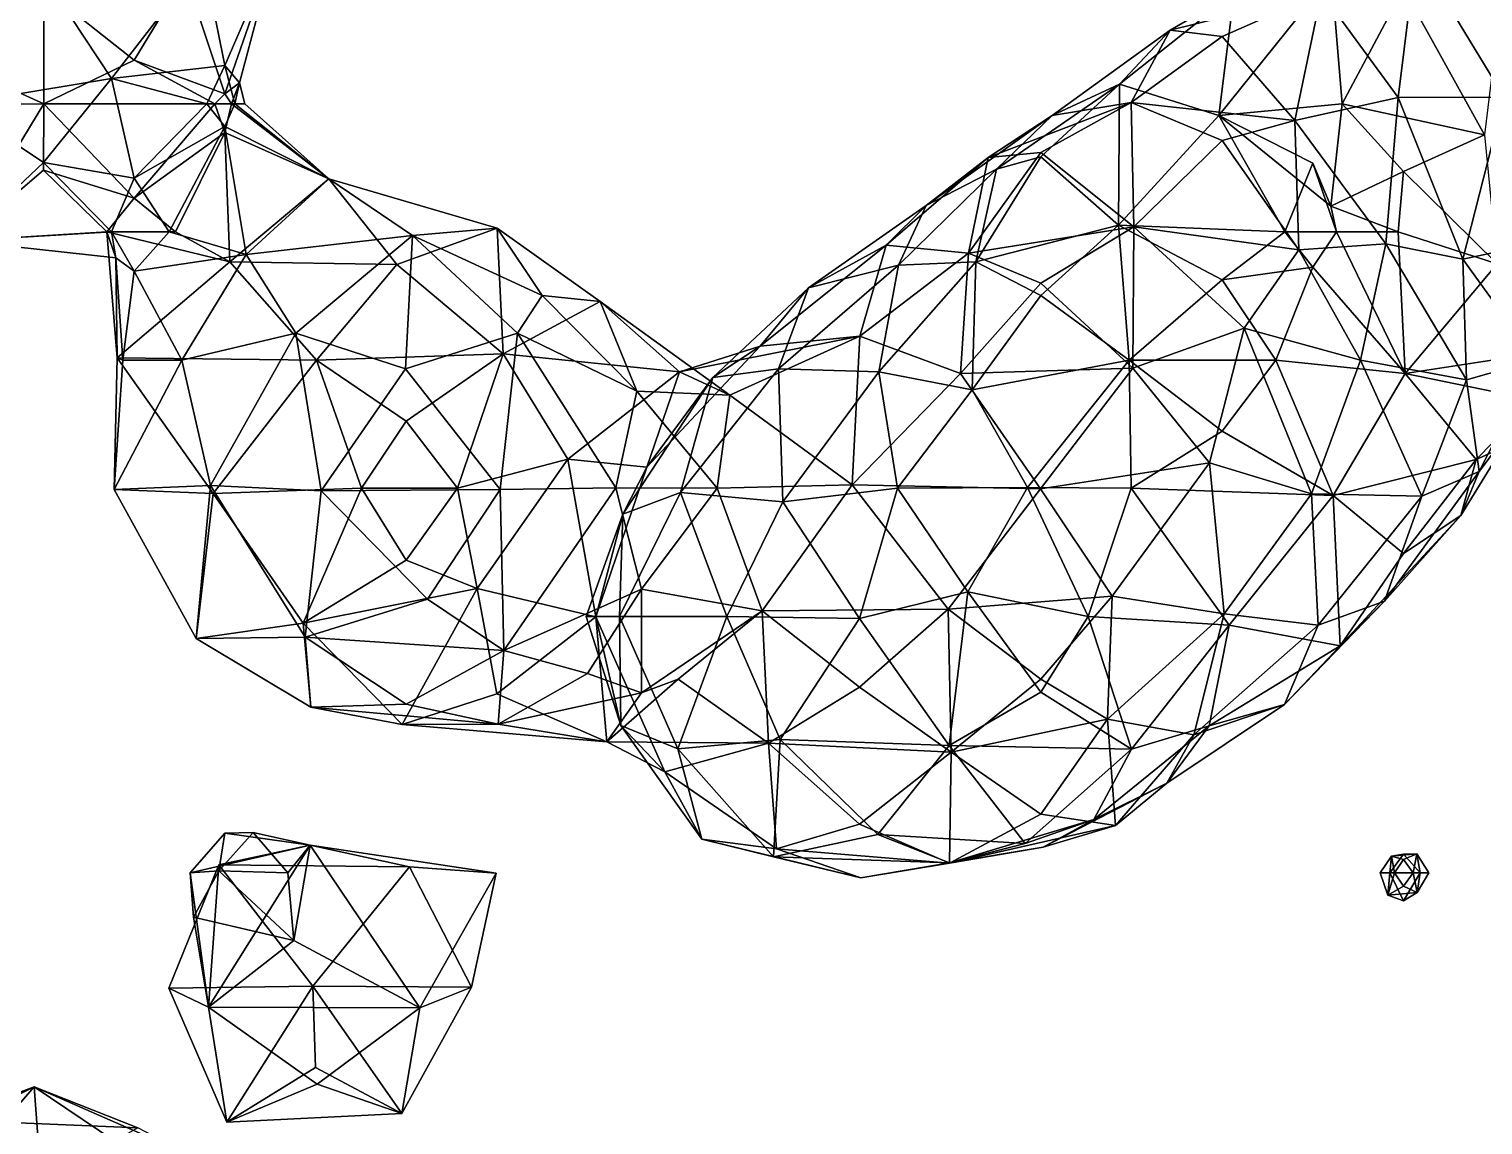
# Model space of a CAD drawing. Extents: x 290034 to 295698, y 4553723 to 4561693.
# Drawn here: x 294441.6 to 294643.6, y 4559388.6 to 4559540.9 of the extents above; entities that cross this region are included whole.
import ezdxf

# ---------------------------------------------------------------- set-up
doc = ezdxf.new("R2010")
doc.units = 0
doc.layers.add('Au_ppm_Pref_-_0_2', color=7, linetype='CONTINUOUS')

msp = doc.modelspace()

# ---------------------------------------------------------------- linework, layer by layer
at = {"layer": 'Au_ppm_Pref_-_0_2'}
for points in [[(294430.95, 4559536.23, 1803.66), (294420.5, 4559552.7, 1803.1), (294443.63, 4559546.56, 1803.91)], [(294468.75, 4559531.9, 1800.07), (294463.28, 4559548.37, 1802.98), (294475.72, 4559551.95, 1799.62)], [(294468.75, 4559535.88, 1797.84), (294475.72, 4559551.95, 1799.62), (294465.8, 4559550.61, 1794.21)], [(294468.75, 4559531.9, 1800.07), (294475.72, 4559551.95, 1799.62), (294470.78, 4559533.43, 1799.62)], [(294468.75, 4559535.88, 1797.84), (294470.78, 4559533.43, 1799.62), (294475.72, 4559551.95, 1799.62)], [(294634.3, 4559551.63, 1821.45), (294621.15, 4559546.02, 1818.79), (294631.83, 4559531.4, 1818.4)], [(294631.83, 4559531.4, 1818.4), (294646.53, 4559531.47, 1821.13), (294634.3, 4559551.63, 1821.45)], [(294646.53, 4559531.47, 1821.13), (294654.84, 4559548.37, 1823.37), (294634.3, 4559551.63, 1821.45)], [(294453.02, 4559534.06, 1794.78), (294465.8, 4559550.61, 1794.21), (294443.6, 4559548.33, 1792.38)], [(294468.75, 4559535.88, 1797.84), (294465.8, 4559550.61, 1794.21), (294453.02, 4559534.06, 1794.78)], [(294431.38, 4559530.5, 1794.39), (294443.6, 4559548.33, 1792.38), (294420, 4559549.03, 1794.1)], [(294431.38, 4559530.5, 1794.39), (294453.02, 4559534.06, 1794.78), (294443.6, 4559548.33, 1792.38)], [(294456.15, 4559536.59, 1803.54), (294443.63, 4559546.56, 1803.91), (294463.28, 4559548.37, 1802.98)], [(294468.75, 4559531.9, 1800.07), (294456.15, 4559536.59, 1803.54), (294463.28, 4559548.37, 1802.98)], [(294606.91, 4559528.9, 1828.73), (294622.54, 4559548.41, 1829.46), (294624.02, 4559530.55, 1825.3)], [(294606.91, 4559528.9, 1828.73), (294609.03, 4559545.98, 1823.18), (294622.54, 4559548.41, 1829.46)], [(294632.54, 4559546.56, 1823.98), (294624.02, 4559530.55, 1825.3), (294622.54, 4559548.41, 1829.46)], [(294443.62, 4559530.55, 1802.4), (294430.95, 4559536.23, 1803.66), (294443.63, 4559546.56, 1803.91)], [(294456.15, 4559536.59, 1803.54), (294443.62, 4559530.55, 1802.4), (294443.63, 4559546.56, 1803.91)], [(294609.03, 4559545.98, 1823.18), (294606.91, 4559528.9, 1828.73), (294593.11, 4559533.25, 1823.51)], [(294609.03, 4559545.98, 1823.18), (294593.11, 4559533.25, 1823.51), (294600.12, 4559540.76, 1817.43)], [(294607.34, 4559539.91, 1814.31), (294621.15, 4559546.02, 1818.79), (294600.12, 4559540.76, 1817.43)], [(294600.12, 4559540.76, 1817.43), (294621.15, 4559546.02, 1818.79), (294609.03, 4559545.98, 1823.18)], [(294617.45, 4559528.21, 1812.6), (294621.15, 4559546.02, 1818.79), (294607.34, 4559539.91, 1814.31)], [(294631.83, 4559531.4, 1818.4), (294621.15, 4559546.02, 1818.79), (294617.45, 4559528.21, 1812.6)], [(294643.81, 4559526.21, 1825.44), (294624.02, 4559530.55, 1825.3), (294632.54, 4559546.56, 1823.98)], [(294643.81, 4559526.21, 1825.44), (294632.54, 4559546.56, 1823.98), (294646.31, 4559546.78, 1830.39)], [(294583.71, 4559528.91, 1817.87), (294600.12, 4559540.76, 1817.43), (294593.11, 4559533.25, 1823.51)], [(294583.71, 4559528.91, 1817.87), (294594.72, 4559530.7, 1811.52), (294600.12, 4559540.76, 1817.43)], [(294600.12, 4559540.76, 1817.43), (294594.72, 4559530.7, 1811.52), (294607.34, 4559539.91, 1814.31)], [(294607.34, 4559539.91, 1814.31), (294594.72, 4559530.7, 1811.52), (294617.45, 4559528.21, 1812.6)], [(294420.33, 4559530.41, 1802.36), (294430.95, 4559536.23, 1803.66), (294443.62, 4559530.55, 1802.4)], [(294467.37, 4559530.55, 1800.26), (294443.62, 4559530.55, 1802.4), (294456.15, 4559536.59, 1803.54)], [(294468.75, 4559535.88, 1797.84), (294453.02, 4559534.06, 1794.78), (294466.25, 4559530.55, 1798.44)], [(294468.75, 4559531.9, 1800.07), (294467.37, 4559530.55, 1800.26), (294456.15, 4559536.59, 1803.54)], [(294468.75, 4559535.88, 1797.84), (294466.25, 4559530.55, 1798.44), (294470.13, 4559530.55, 1798.97)], [(294470.78, 4559533.43, 1799.62), (294468.75, 4559535.88, 1797.84), (294470.13, 4559530.55, 1798.97)], [(294443.55, 4559522.39, 1796.9), (294453.02, 4559534.06, 1794.78), (294431.38, 4559530.5, 1794.39)], [(294456.15, 4559520.19, 1797.13), (294453.02, 4559534.06, 1794.78), (294443.55, 4559522.39, 1796.9)], [(294466.25, 4559530.55, 1798.44), (294453.02, 4559534.06, 1794.78), (294456.15, 4559520.19, 1797.13)], [(294470.78, 4559533.43, 1799.62), (294469.7, 4559530.55, 1800.06), (294468.75, 4559531.9, 1800.07)], [(294470.78, 4559533.43, 1799.62), (294471.54, 4559530.55, 1799.62), (294469.7, 4559530.55, 1800.06)], [(294471.54, 4559530.55, 1799.62), (294470.78, 4559533.43, 1799.62), (294470.13, 4559530.55, 1798.97)], [(294469.7, 4559530.55, 1800.06), (294467.37, 4559530.55, 1800.26), (294468.75, 4559531.9, 1800.07)], [(294582.14, 4559523.15, 1826.85), (294575.98, 4559521.44, 1823.37), (294593.11, 4559533.25, 1823.51)], [(294593.11, 4559533.25, 1823.51), (294575.98, 4559521.44, 1823.37), (294583.71, 4559528.91, 1817.87)], [(294592.94, 4559513.67, 1830.5), (294582.14, 4559523.15, 1826.85), (294593.11, 4559533.25, 1823.51)], [(294606.91, 4559528.9, 1828.73), (294592.94, 4559513.67, 1830.5), (294593.11, 4559533.25, 1823.51)], [(294631.83, 4559531.4, 1818.4), (294617.45, 4559528.21, 1812.6), (294630.1, 4559511.07, 1812.07)], [(294640.79, 4559508.95, 1818.74), (294631.83, 4559531.4, 1818.4), (294630.1, 4559511.07, 1812.07)], [(294640.79, 4559508.95, 1818.74), (294646.53, 4559531.47, 1821.13), (294631.83, 4559531.4, 1818.4)], [(294657.77, 4559512.57, 1821.11), (294646.53, 4559531.47, 1821.13), (294640.79, 4559508.95, 1818.74)], [(294420.33, 4559530.41, 1802.36), (294443.62, 4559530.55, 1802.4), (294432.05, 4559511.5, 1800.19)], [(294431.38, 4559530.5, 1794.39), (294432.05, 4559511.5, 1800.19), (294443.55, 4559522.39, 1796.9)], [(294443.55, 4559521.3, 1802.7), (294432.05, 4559511.5, 1800.19), (294443.62, 4559530.55, 1802.4)], [(294443.55, 4559521.3, 1802.7), (294443.62, 4559530.55, 1802.4), (294456.15, 4559517.43, 1801.18)], [(294467.37, 4559530.55, 1800.26), (294456.15, 4559517.43, 1801.18), (294443.62, 4559530.55, 1802.4)], [(294468.75, 4559526.56, 1800.94), (294456.15, 4559517.43, 1801.18), (294467.37, 4559530.55, 1800.26)], [(294468.75, 4559527.38, 1798.56), (294466.25, 4559530.55, 1798.44), (294456.15, 4559520.19, 1797.13)], [(294470.13, 4559530.55, 1798.97), (294466.25, 4559530.55, 1798.44), (294468.75, 4559527.38, 1798.56)], [(294468.75, 4559526.56, 1800.94), (294467.37, 4559530.55, 1800.26), (294469.7, 4559530.55, 1800.06)], [(294468.75, 4559526.56, 1800.94), (294469.7, 4559530.55, 1800.06), (294483.23, 4559520.09, 1799.42)], [(294468.75, 4559527.38, 1798.56), (294483.23, 4559520.09, 1799.42), (294470.13, 4559530.55, 1798.97)], [(294469.7, 4559530.55, 1800.06), (294471.54, 4559530.55, 1799.62), (294483.23, 4559520.09, 1799.42)], [(294471.54, 4559530.55, 1799.62), (294470.13, 4559530.55, 1798.97), (294483.23, 4559520.09, 1799.42)], [(294583.71, 4559528.91, 1817.87), (294574.83, 4559523.07, 1811.49), (294594.72, 4559530.7, 1811.52)], [(294574.83, 4559523.07, 1811.49), (294582.14, 4559523.75, 1807.82), (294594.72, 4559530.7, 1811.52)], [(294582.14, 4559523.75, 1807.82), (294595.1, 4559513.46, 1804.78), (294594.72, 4559530.7, 1811.52)], [(294595.1, 4559513.46, 1804.78), (294607.34, 4559525.45, 1807.26), (294594.72, 4559530.7, 1811.52)], [(294607.34, 4559525.45, 1807.26), (294617.45, 4559528.21, 1812.6), (294594.72, 4559530.7, 1811.52)], [(294624.02, 4559530.55, 1825.3), (294622.46, 4559516.3, 1829.31), (294606.91, 4559528.9, 1828.73)], [(294632.54, 4559521.12, 1826.17), (294622.46, 4559516.3, 1829.31), (294624.02, 4559530.55, 1825.3)], [(294643.81, 4559526.21, 1825.44), (294632.54, 4559521.12, 1826.17), (294624.02, 4559530.55, 1825.3)], [(294468.75, 4559527.38, 1798.56), (294456.15, 4559520.19, 1797.13), (294461.03, 4559512.73, 1797.31)], [(294468.75, 4559527.38, 1798.56), (294461.03, 4559512.73, 1797.31), (294471.71, 4559509.58, 1794.97)], [(294468.75, 4559527.38, 1798.56), (294471.71, 4559509.58, 1794.97), (294483.23, 4559520.09, 1799.42)], [(294566.2, 4559516.41, 1817.68), (294574.83, 4559523.07, 1811.49), (294583.71, 4559528.91, 1817.87)], [(294583.71, 4559528.91, 1817.87), (294575.98, 4559521.44, 1823.37), (294566.2, 4559516.41, 1817.68)], [(294606.91, 4559528.9, 1828.73), (294616.07, 4559512.73, 1831.14), (294592.94, 4559513.67, 1830.5)], [(294606.91, 4559528.9, 1828.73), (294619.94, 4559522.29, 1832.5), (294616.07, 4559512.73, 1831.14)], [(294606.91, 4559528.9, 1828.73), (294622.46, 4559516.3, 1829.31), (294619.94, 4559522.29, 1832.5)], [(294618.01, 4559510.24, 1806.22), (294617.45, 4559528.21, 1812.6), (294607.34, 4559525.45, 1807.26)], [(294618.01, 4559510.24, 1806.22), (294630.1, 4559511.07, 1812.07), (294617.45, 4559528.21, 1812.6)], [(294468.75, 4559526.56, 1800.94), (294461.91, 4559512.73, 1802.33), (294456.15, 4559517.43, 1801.18)], [(294468.75, 4559526.56, 1800.94), (294469.45, 4559508.55, 1804.75), (294461.91, 4559512.73, 1802.33)], [(294468.75, 4559526.56, 1800.94), (294483.23, 4559520.09, 1799.42), (294469.45, 4559508.55, 1804.75)], [(294607.34, 4559525.45, 1807.26), (294595.1, 4559513.46, 1804.78), (294618.01, 4559510.24, 1806.22)], [(294632.54, 4559521.12, 1826.17), (294643.81, 4559526.21, 1825.44), (294645.59, 4559508.29, 1828.08)], [(294574.83, 4559523.07, 1811.49), (294572.12, 4559509.8, 1806.52), (294582.14, 4559523.75, 1807.82)], [(294582.14, 4559523.75, 1807.82), (294572.12, 4559509.8, 1806.52), (294595.1, 4559513.46, 1804.78)], [(294452.99, 4559512.73, 1798.12), (294443.55, 4559522.39, 1796.9), (294432.05, 4559511.5, 1800.19)], [(294443.55, 4559521.3, 1802.7), (294452.37, 4559512.73, 1801.4), (294432.05, 4559511.5, 1800.19)], [(294456.15, 4559520.19, 1797.13), (294443.55, 4559522.39, 1796.9), (294452.99, 4559512.73, 1798.12)], [(294443.55, 4559521.3, 1802.7), (294456.15, 4559517.43, 1801.18), (294452.37, 4559512.73, 1801.4)], [(294560.66, 4559510.9, 1812.49), (294574.83, 4559523.07, 1811.49), (294566.2, 4559516.41, 1817.68)], [(294574.83, 4559523.07, 1811.49), (294560.66, 4559510.9, 1812.49), (294572.12, 4559509.8, 1806.52)], [(294573.13, 4559508.58, 1828.01), (294562.39, 4559508.1, 1822.46), (294575.98, 4559521.44, 1823.37)], [(294575.98, 4559521.44, 1823.37), (294562.39, 4559508.1, 1822.46), (294566.2, 4559516.41, 1817.68)], [(294573.13, 4559508.58, 1828.01), (294582.14, 4559523.15, 1826.85), (294592.94, 4559513.67, 1830.5)], [(294573.13, 4559508.58, 1828.01), (294575.98, 4559521.44, 1823.37), (294582.14, 4559523.15, 1826.85)], [(294623.24, 4559512.73, 1830.87), (294616.07, 4559512.73, 1831.14), (294619.94, 4559522.29, 1832.5)], [(294622.46, 4559516.3, 1829.31), (294623.24, 4559512.73, 1830.87), (294619.94, 4559522.29, 1832.5)], [(294456.15, 4559520.19, 1797.13), (294452.99, 4559512.73, 1798.12), (294461.03, 4559512.73, 1797.31)], [(294492.66, 4559508.22, 1804.65), (294469.45, 4559508.55, 1804.75), (294483.23, 4559520.09, 1799.42)], [(294483.23, 4559520.09, 1799.42), (294471.71, 4559509.58, 1794.97), (294494.83, 4559512.24, 1794.36)], [(294492.66, 4559508.22, 1804.65), (294483.23, 4559520.09, 1799.42), (294506.59, 4559513.24, 1799.7)], [(294494.83, 4559512.24, 1794.36), (294506.59, 4559513.24, 1799.7), (294483.23, 4559520.09, 1799.42)], [(294632.54, 4559521.12, 1826.17), (294631.8, 4559512.73, 1829.31), (294622.46, 4559516.3, 1829.31)], [(294632.54, 4559521.12, 1826.17), (294645.59, 4559508.29, 1828.08), (294631.8, 4559512.73, 1829.31)], [(294461.91, 4559512.73, 1802.33), (294452.37, 4559512.73, 1801.4), (294456.15, 4559517.43, 1801.18)], [(294562.39, 4559508.1, 1822.46), (294549.85, 4559504.94, 1817.43), (294566.2, 4559516.41, 1817.68)], [(294566.2, 4559516.41, 1817.68), (294549.85, 4559504.94, 1817.43), (294560.66, 4559510.9, 1812.49)], [(294631.8, 4559512.73, 1829.31), (294623.24, 4559512.73, 1830.87), (294622.46, 4559516.3, 1829.31)], [(294507.46, 4559495.77, 1806.76), (294492.66, 4559508.22, 1804.65), (294506.59, 4559513.24, 1799.7)], [(294512.88, 4559503.88, 1793.68), (294506.59, 4559513.24, 1799.7), (294494.83, 4559512.24, 1794.36)], [(294507.46, 4559495.77, 1806.76), (294506.59, 4559513.24, 1799.7), (294520.94, 4559503.05, 1799.53)], [(294506.59, 4559513.24, 1799.7), (294512.88, 4559503.88, 1793.68), (294520.94, 4559503.05, 1799.53)], [(294582.14, 4559505.62, 1801.99), (294595.1, 4559513.46, 1804.78), (294572.12, 4559509.8, 1806.52)], [(294573.13, 4559508.58, 1828.01), (294592.94, 4559513.67, 1830.5), (294582.14, 4559503.89, 1832.31)], [(294594.42, 4559494.91, 1832.62), (294582.14, 4559503.89, 1832.31), (294592.94, 4559513.67, 1830.5)], [(294582.14, 4559505.62, 1801.99), (294594.96, 4559493.78, 1801.04), (294595.1, 4559513.46, 1804.78)], [(294607.34, 4559506.09, 1833.04), (294594.42, 4559494.91, 1832.62), (294592.94, 4559513.67, 1830.5)], [(294607.34, 4559506.09, 1833.04), (294592.94, 4559513.67, 1830.5), (294616.07, 4559512.73, 1831.14)], [(294610.4, 4559499.35, 1802.63), (294595.1, 4559513.46, 1804.78), (294594.96, 4559493.78, 1801.04)], [(294618.01, 4559510.24, 1806.22), (294595.1, 4559513.46, 1804.78), (294610.4, 4559499.35, 1802.63)], [(294452.37, 4559512.73, 1801.4), (294453.6, 4559509.12, 1799.62), (294432.05, 4559511.5, 1800.19)], [(294453.6, 4559509.12, 1799.62), (294452.99, 4559512.73, 1798.12), (294432.05, 4559511.5, 1800.19)], [(294469.45, 4559508.55, 1804.75), (294453.81, 4559495.22, 1805.7), (294452.37, 4559512.73, 1801.4)], [(294469.45, 4559508.55, 1804.75), (294452.37, 4559512.73, 1801.4), (294461.91, 4559512.73, 1802.33)], [(294452.37, 4559512.73, 1801.4), (294453.81, 4559495.22, 1805.7), (294453.6, 4559509.12, 1799.62)], [(294456.15, 4559507.28, 1797.8), (294452.99, 4559512.73, 1798.12), (294453.6, 4559509.12, 1799.62)], [(294456.15, 4559507.28, 1797.8), (294461.03, 4559512.73, 1797.31), (294452.99, 4559512.73, 1798.12)], [(294456.15, 4559507.28, 1797.8), (294471.71, 4559509.58, 1794.97), (294461.03, 4559512.73, 1797.31)], [(294494.83, 4559512.24, 1794.36), (294471.71, 4559509.58, 1794.97), (294478.61, 4559498.64, 1791.14)], [(294494.83, 4559512.24, 1794.36), (294478.61, 4559498.64, 1791.14), (294493.85, 4559493.7, 1789.56)], [(294493.85, 4559493.7, 1789.56), (294509.43, 4559498.64, 1791.08), (294494.83, 4559512.24, 1794.36)], [(294512.88, 4559503.88, 1793.68), (294494.83, 4559512.24, 1794.36), (294509.43, 4559498.64, 1791.08)], [(294607.34, 4559506.09, 1833.04), (294616.07, 4559512.73, 1831.14), (294619.94, 4559507.82, 1830.95)], [(294619.94, 4559507.82, 1830.95), (294616.07, 4559512.73, 1831.14), (294623.24, 4559512.73, 1830.87)], [(294618.01, 4559510.24, 1806.22), (294626.56, 4559494.91, 1806.18), (294630.1, 4559511.07, 1812.07)], [(294623.24, 4559512.73, 1830.87), (294632.79, 4559493.06, 1830.7), (294619.94, 4559507.82, 1830.95)], [(294631.8, 4559512.73, 1829.31), (294632.79, 4559493.06, 1830.7), (294623.24, 4559512.73, 1830.87)], [(294641.29, 4559492.16, 1811.83), (294630.1, 4559511.07, 1812.07), (294626.56, 4559494.91, 1806.18)], [(294640.79, 4559508.95, 1818.74), (294630.1, 4559511.07, 1812.07), (294641.29, 4559492.16, 1811.83)], [(294631.8, 4559512.73, 1829.31), (294645.59, 4559508.29, 1828.08), (294632.79, 4559493.06, 1830.7)], [(294640.79, 4559508.95, 1818.74), (294650.96, 4559494.91, 1818.76), (294657.77, 4559512.57, 1821.11)], [(294456.15, 4559507.28, 1797.8), (294453.6, 4559509.12, 1799.62), (294454.61, 4559494.91, 1799.62)], [(294453.81, 4559495.22, 1805.7), (294454.61, 4559494.91, 1799.62), (294453.6, 4559509.12, 1799.62)], [(294456.15, 4559507.28, 1797.8), (294462.77, 4559494.91, 1794.6), (294471.71, 4559509.58, 1794.97)], [(294462.77, 4559494.91, 1794.6), (294478.61, 4559498.64, 1791.14), (294471.71, 4559509.58, 1794.97)], [(294560.66, 4559510.9, 1812.49), (294549.85, 4559504.94, 1817.43), (294543.14, 4559496.85, 1811.68)], [(294543.14, 4559496.85, 1811.68), (294557, 4559498.22, 1804.8), (294560.66, 4559510.9, 1812.49)], [(294572.12, 4559509.8, 1806.52), (294560.66, 4559510.9, 1812.49), (294557, 4559498.22, 1804.8)], [(294571.01, 4559493.05, 1800.93), (294572.12, 4559509.8, 1806.52), (294557, 4559498.22, 1804.8)], [(294582.14, 4559505.62, 1801.99), (294572.12, 4559509.8, 1806.52), (294571.01, 4559493.05, 1800.93)], [(294626.56, 4559494.91, 1806.18), (294618.01, 4559510.24, 1806.22), (294610.4, 4559499.35, 1802.63)], [(294481.48, 4559494.91, 1807.04), (294453.81, 4559495.22, 1805.7), (294469.45, 4559508.55, 1804.75)], [(294456.15, 4559507.28, 1797.8), (294454.61, 4559494.91, 1799.62), (294462.77, 4559494.91, 1794.6)], [(294492.66, 4559508.22, 1804.65), (294481.48, 4559494.91, 1807.04), (294469.45, 4559508.55, 1804.75)], [(294492.66, 4559508.22, 1804.65), (294507.46, 4559495.77, 1806.76), (294481.48, 4559494.91, 1807.04)], [(294559.64, 4559493.28, 1828.93), (294545.72, 4559493.69, 1822.89), (294562.39, 4559508.1, 1822.46)], [(294562.39, 4559508.1, 1822.46), (294545.72, 4559493.69, 1822.89), (294549.85, 4559504.94, 1817.43)], [(294573.13, 4559508.58, 1828.01), (294572.62, 4559490.78, 1832.42), (294559.64, 4559493.28, 1828.93)], [(294573.13, 4559508.58, 1828.01), (294559.64, 4559493.28, 1828.93), (294562.39, 4559508.1, 1822.46)], [(294573.13, 4559508.58, 1828.01), (294582.14, 4559503.89, 1832.31), (294572.62, 4559490.78, 1832.42)], [(294607.34, 4559506.09, 1833.04), (294619.94, 4559507.82, 1830.95), (294614.79, 4559494.91, 1832.82)], [(294632.79, 4559493.06, 1830.7), (294614.79, 4559494.91, 1832.82), (294619.94, 4559507.82, 1830.95)], [(294645.59, 4559508.29, 1828.08), (294644.85, 4559494.91, 1832.98), (294632.79, 4559493.06, 1830.7)], [(294640.79, 4559508.95, 1818.74), (294641.29, 4559492.16, 1811.83), (294650.96, 4559494.91, 1818.76)], [(294582.14, 4559505.62, 1801.99), (294571.01, 4559493.05, 1800.93), (294594.96, 4559493.78, 1801.04)], [(294614.79, 4559494.91, 1832.82), (294594.42, 4559494.91, 1832.62), (294607.34, 4559506.09, 1833.04)], [(294531.96, 4559493.28, 1805.73), (294507.46, 4559495.77, 1806.76), (294520.94, 4559503.05, 1799.53)], [(294526.01, 4559490.59, 1795.08), (294512.88, 4559503.88, 1793.68), (294509.43, 4559498.64, 1791.08)], [(294526.01, 4559490.59, 1795.08), (294520.94, 4559503.05, 1799.53), (294512.88, 4559503.88, 1793.68)], [(294531.96, 4559493.28, 1805.73), (294520.94, 4559503.05, 1799.53), (294538.96, 4559490.06, 1800.34)], [(294538.96, 4559490.06, 1800.34), (294520.94, 4559503.05, 1799.53), (294526.01, 4559490.59, 1795.08)], [(294545.72, 4559493.69, 1822.89), (294536.56, 4559492.48, 1817.43), (294549.85, 4559504.94, 1817.43)], [(294549.85, 4559504.94, 1817.43), (294536.56, 4559492.48, 1817.43), (294543.14, 4559496.85, 1811.68)], [(294594.42, 4559494.91, 1832.62), (294572.62, 4559490.78, 1832.42), (294582.14, 4559503.89, 1832.31)], [(294594.96, 4559493.78, 1801.04), (294605.6, 4559480.65, 1801.62), (294610.4, 4559499.35, 1802.63)], [(294610.4, 4559499.35, 1802.63), (294605.6, 4559480.65, 1801.62), (294619.77, 4559476.32, 1805.27)], [(294626.56, 4559494.91, 1806.18), (294610.4, 4559499.35, 1802.63), (294619.77, 4559476.32, 1805.27)], [(294462.77, 4559494.91, 1794.6), (294466.75, 4559477.51, 1792.63), (294478.61, 4559498.64, 1791.14)], [(294478.61, 4559498.64, 1791.14), (294466.75, 4559477.51, 1792.63), (294482.16, 4559476.73, 1789.64)], [(294493.85, 4559493.7, 1789.56), (294478.61, 4559498.64, 1791.14), (294482.16, 4559476.73, 1789.64)], [(294493.85, 4559493.7, 1789.56), (294507, 4559476.95, 1789.2), (294509.43, 4559498.64, 1791.08)], [(294523.1, 4559477.17, 1791.9), (294509.43, 4559498.64, 1791.08), (294507, 4559476.95, 1789.2)], [(294526.01, 4559490.59, 1795.08), (294509.43, 4559498.64, 1791.08), (294523.1, 4559477.17, 1791.9)], [(294531.96, 4559493.28, 1805.73), (294557, 4559498.22, 1804.8), (294543.14, 4559496.85, 1811.68)], [(294531.96, 4559493.28, 1805.73), (294538.96, 4559490.06, 1800.34), (294557, 4559498.22, 1804.8)], [(294557, 4559498.22, 1804.8), (294538.96, 4559490.06, 1800.34), (294555.93, 4559477.59, 1800.19)], [(294571.01, 4559493.05, 1800.93), (294557, 4559498.22, 1804.8), (294555.93, 4559477.59, 1800.19)], [(294467.14, 4559476.37, 1806.13), (294453.38, 4559476.91, 1799.31), (294453.81, 4559495.22, 1805.7)], [(294453.81, 4559495.22, 1805.7), (294453.38, 4559476.91, 1799.31), (294454.61, 4559494.91, 1799.62)], [(294466.75, 4559477.51, 1792.63), (294462.77, 4559494.91, 1794.6), (294453.38, 4559476.91, 1799.31)], [(294462.77, 4559494.91, 1794.6), (294454.61, 4559494.91, 1799.62), (294453.38, 4559476.91, 1799.31)], [(294481.48, 4559494.91, 1807.04), (294467.14, 4559476.37, 1806.13), (294453.81, 4559495.22, 1805.7)], [(294487.76, 4559477.1, 1808.47), (294467.14, 4559476.37, 1806.13), (294481.48, 4559494.91, 1807.04)], [(294507.46, 4559495.77, 1806.76), (294493.95, 4559486.43, 1808.67), (294481.48, 4559494.91, 1807.04)], [(294493.95, 4559486.43, 1808.67), (294487.76, 4559477.1, 1808.47), (294481.48, 4559494.91, 1807.04)], [(294501.09, 4559477.1, 1808.92), (294493.95, 4559486.43, 1808.67), (294507.46, 4559495.77, 1806.76)], [(294507.46, 4559495.77, 1806.76), (294516.43, 4559481.15, 1808.19), (294501.09, 4559477.1, 1808.92)], [(294516.43, 4559481.15, 1808.19), (294507.46, 4559495.77, 1806.76), (294531.96, 4559493.28, 1805.73)], [(294527.39, 4559480.04, 1812.67), (294543.14, 4559496.85, 1811.68), (294536.56, 4559492.48, 1817.43)], [(294543.14, 4559496.85, 1811.68), (294527.39, 4559480.04, 1812.67), (294531.96, 4559493.28, 1805.73)], [(294594.42, 4559494.91, 1832.62), (294580.29, 4559477.2, 1832.57), (294572.62, 4559490.78, 1832.42)], [(294594.42, 4559494.91, 1832.62), (294594.72, 4559477.12, 1829.68), (294580.29, 4559477.2, 1832.57)], [(294607.34, 4559485.04, 1832.6), (294594.72, 4559477.12, 1829.68), (294594.42, 4559494.91, 1832.62)], [(294607.34, 4559485.04, 1832.6), (294594.42, 4559494.91, 1832.62), (294614.79, 4559494.91, 1832.82)], [(294607.34, 4559485.04, 1832.6), (294614.79, 4559494.91, 1832.82), (294622.76, 4559476.11, 1830.75)], [(294632.79, 4559493.06, 1830.7), (294622.76, 4559476.11, 1830.75), (294614.79, 4559494.91, 1832.82)], [(294619.77, 4559476.32, 1805.27), (294635.11, 4559476, 1811.46), (294626.56, 4559494.91, 1806.18)], [(294641.29, 4559492.16, 1811.83), (294626.56, 4559494.91, 1806.18), (294635.11, 4559476, 1811.46)], [(294644.85, 4559494.91, 1832.98), (294657.84, 4559487.93, 1829.46), (294632.79, 4559493.06, 1830.7)], [(294650.96, 4559494.91, 1818.76), (294641.29, 4559492.16, 1811.83), (294643.05, 4559479.43, 1818.31)], [(294649.77, 4559488.37, 1823.37), (294650.96, 4559494.91, 1818.76), (294643.05, 4559479.43, 1818.31)], [(294482.16, 4559476.73, 1789.64), (294507, 4559476.95, 1789.2), (294493.85, 4559493.7, 1789.56)], [(294527.39, 4559480.04, 1812.67), (294516.43, 4559481.15, 1808.19), (294531.96, 4559493.28, 1805.73)], [(294546.29, 4559475.2, 1828.95), (294532.09, 4559476.5, 1823.19), (294545.72, 4559493.69, 1822.89)], [(294545.72, 4559493.69, 1822.89), (294532.09, 4559476.5, 1823.19), (294536.56, 4559492.48, 1817.43)], [(294559.64, 4559493.28, 1828.93), (294546.29, 4559475.2, 1828.95), (294545.72, 4559493.69, 1822.89)], [(294546.29, 4559475.2, 1828.95), (294559.64, 4559493.28, 1828.93), (294562.24, 4559477.1, 1832.76)], [(294571.01, 4559493.05, 1800.93), (294555.93, 4559477.59, 1800.19), (294582.11, 4559477.03, 1800.15)], [(294572.62, 4559490.78, 1832.42), (294562.24, 4559477.1, 1832.76), (294559.64, 4559493.28, 1828.93)], [(294594.96, 4559493.78, 1801.04), (294571.01, 4559493.05, 1800.93), (294582.11, 4559477.03, 1800.15)], [(294582.11, 4559477.03, 1800.15), (294605.6, 4559480.65, 1801.62), (294594.96, 4559493.78, 1801.04)], [(294642.65, 4559481.08, 1826.81), (294622.76, 4559476.11, 1830.75), (294632.79, 4559493.06, 1830.7)], [(294642.65, 4559481.08, 1826.81), (294632.79, 4559493.06, 1830.7), (294657.84, 4559487.93, 1829.46)], [(294524.06, 4559473.49, 1817.43), (294527.39, 4559480.04, 1812.67), (294536.56, 4559492.48, 1817.43)], [(294524.06, 4559473.49, 1817.43), (294536.56, 4559492.48, 1817.43), (294532.09, 4559476.5, 1823.19)], [(294635.11, 4559476, 1811.46), (294643.05, 4559479.43, 1818.31), (294641.29, 4559492.16, 1811.83)], [(294523.1, 4559477.17, 1791.9), (294537.2, 4559477.1, 1797.04), (294526.01, 4559490.59, 1795.08)], [(294538.96, 4559490.06, 1800.34), (294526.01, 4559490.59, 1795.08), (294537.2, 4559477.1, 1797.04)], [(294555.93, 4559477.59, 1800.19), (294538.96, 4559490.06, 1800.34), (294537.2, 4559477.1, 1797.04)], [(294580.29, 4559477.2, 1832.57), (294562.24, 4559477.1, 1832.76), (294572.62, 4559490.78, 1832.42)], [(294642.65, 4559481.08, 1826.81), (294649.77, 4559488.37, 1823.37), (294640.5, 4559473.3, 1823.37)], [(294640.5, 4559473.3, 1823.37), (294649.77, 4559488.37, 1823.37), (294643.05, 4559479.43, 1818.31)], [(294649.77, 4559488.37, 1823.37), (294642.65, 4559481.08, 1826.81), (294657.84, 4559487.93, 1829.46)], [(294501.09, 4559477.1, 1808.92), (294487.76, 4559477.1, 1808.47), (294493.95, 4559486.43, 1808.67)], [(294607.34, 4559485.04, 1832.6), (294622.76, 4559476.11, 1830.75), (294594.72, 4559477.12, 1829.68)], [(294516.43, 4559481.15, 1808.19), (294503.83, 4559463.17, 1808.14), (294501.09, 4559477.1, 1808.92)], [(294503.83, 4559463.17, 1808.14), (294516.43, 4559481.15, 1808.19), (294520.33, 4559459.25, 1811.31)], [(294516.43, 4559481.15, 1808.19), (294527.39, 4559480.04, 1812.67), (294520.33, 4559459.25, 1811.31)], [(294642.65, 4559481.08, 1826.81), (294632.54, 4559468.03, 1826.4), (294622.76, 4559476.11, 1830.75)], [(294640.5, 4559473.3, 1823.37), (294632.54, 4559468.03, 1826.4), (294642.65, 4559481.08, 1826.81)], [(294520.33, 4559459.25, 1811.31), (294527.39, 4559480.04, 1812.67), (294524.06, 4559473.49, 1817.43)], [(294592.07, 4559462.12, 1801.82), (294605.6, 4559480.65, 1801.62), (294582.11, 4559477.03, 1800.15)], [(294592.07, 4559462.12, 1801.82), (294607.61, 4559459.64, 1806.15), (294605.6, 4559480.65, 1801.62)], [(294605.6, 4559480.65, 1801.62), (294607.61, 4559459.64, 1806.15), (294619.77, 4559476.32, 1805.27)], [(294640.5, 4559473.3, 1823.37), (294643.05, 4559479.43, 1818.31), (294629.89, 4559461.43, 1818.58)], [(294643.05, 4559479.43, 1818.31), (294635.11, 4559476, 1811.46), (294629.89, 4559461.43, 1818.58)], [(294453.38, 4559476.91, 1799.31), (294464.76, 4559456.24, 1799.6), (294466.75, 4559477.51, 1792.63)], [(294467.14, 4559476.37, 1806.13), (294464.76, 4559456.24, 1799.6), (294453.38, 4559476.91, 1799.31)], [(294464.76, 4559456.24, 1799.6), (294479.94, 4559456.39, 1792.61), (294466.75, 4559477.51, 1792.63)], [(294482.16, 4559476.73, 1789.64), (294466.75, 4559477.51, 1792.63), (294479.94, 4559456.39, 1792.61)], [(294487.76, 4559477.1, 1808.47), (294479.65, 4559458.35, 1806.41), (294467.14, 4559476.37, 1806.13)], [(294487.76, 4559477.1, 1808.47), (294493.95, 4559467.09, 1808.89), (294479.65, 4559458.35, 1806.41)], [(294482.16, 4559476.73, 1789.64), (294479.94, 4559456.39, 1792.61), (294496.93, 4559461.69, 1789.95)], [(294482.16, 4559476.73, 1789.64), (294496.93, 4559461.69, 1789.95), (294507, 4559476.95, 1789.2)], [(294501.09, 4559477.1, 1808.92), (294493.95, 4559467.09, 1808.89), (294487.76, 4559477.1, 1808.47)], [(294501.09, 4559477.1, 1808.92), (294503.83, 4559463.17, 1808.14), (294493.95, 4559467.09, 1808.89)], [(294507, 4559476.95, 1789.2), (294496.93, 4559461.69, 1789.95), (294507.55, 4559454.55, 1792.65)], [(294507.55, 4559454.55, 1792.65), (294523.1, 4559477.17, 1791.9), (294507, 4559476.95, 1789.2)], [(294526.68, 4559463.1, 1794.81), (294523.1, 4559477.17, 1791.9), (294507.55, 4559454.55, 1792.65)], [(294526.68, 4559463.1, 1794.81), (294537.2, 4559477.1, 1797.04), (294523.1, 4559477.17, 1791.9)], [(294543.44, 4559460.07, 1799.95), (294537.2, 4559477.1, 1797.04), (294526.68, 4559463.1, 1794.81)], [(294543.44, 4559460.07, 1799.95), (294555.93, 4559477.59, 1800.19), (294537.2, 4559477.1, 1797.04)], [(294555.93, 4559477.59, 1800.19), (294543.44, 4559460.07, 1799.95), (294569.3, 4559460.3, 1800.94)], [(294546.29, 4559475.2, 1828.95), (294562.24, 4559477.1, 1832.76), (294556.97, 4559458.99, 1831.83)], [(294582.11, 4559477.03, 1800.15), (294555.93, 4559477.59, 1800.19), (294569.3, 4559460.3, 1800.94)], [(294572.02, 4559462.73, 1832.93), (294556.97, 4559458.99, 1831.83), (294562.24, 4559477.1, 1832.76)], [(294580.29, 4559477.2, 1832.57), (294572.02, 4559462.73, 1832.93), (294562.24, 4559477.1, 1832.76)], [(294592.07, 4559462.12, 1801.82), (294582.11, 4559477.03, 1800.15), (294569.3, 4559460.3, 1800.94)], [(294588.72, 4559459.28, 1832.41), (294572.02, 4559462.73, 1832.93), (294580.29, 4559477.2, 1832.57)], [(294580.29, 4559477.2, 1832.57), (294594.72, 4559477.12, 1829.68), (294588.72, 4559459.28, 1832.41)], [(294594.72, 4559477.12, 1829.68), (294608.34, 4559458.08, 1829.69), (294588.72, 4559459.28, 1832.41)], [(294622.76, 4559476.11, 1830.75), (294608.34, 4559458.08, 1829.69), (294594.72, 4559477.12, 1829.68)], [(294479.65, 4559458.35, 1806.41), (294464.76, 4559456.24, 1799.6), (294467.14, 4559476.37, 1806.13)], [(294524.06, 4559473.49, 1817.43), (294532.09, 4559476.5, 1823.19), (294523.59, 4559459.28, 1822.36)], [(294523.59, 4559459.28, 1822.36), (294532.09, 4559476.5, 1823.19), (294538.5, 4559459.28, 1828.49)], [(294546.29, 4559475.2, 1828.95), (294538.5, 4559459.28, 1828.49), (294532.09, 4559476.5, 1823.19)], [(294546.29, 4559475.2, 1828.95), (294556.97, 4559458.99, 1831.83), (294538.5, 4559459.28, 1828.49)], [(294607.61, 4559459.64, 1806.15), (294620.71, 4559458.06, 1811.58), (294619.77, 4559476.32, 1805.27)], [(294608.34, 4559458.08, 1829.69), (294622.76, 4559476.11, 1830.75), (294623.76, 4559455.21, 1824.01)], [(294619.77, 4559476.32, 1805.27), (294620.71, 4559458.06, 1811.58), (294635.11, 4559476, 1811.46)], [(294620.71, 4559458.06, 1811.58), (294629.89, 4559461.43, 1818.58), (294635.11, 4559476, 1811.46)], [(294632.54, 4559468.03, 1826.4), (294623.76, 4559455.21, 1824.01), (294622.76, 4559476.11, 1830.75)], [(294520.33, 4559459.25, 1811.31), (294524.06, 4559473.49, 1817.43), (294518.96, 4559459.28, 1817.43)], [(294524.06, 4559473.49, 1817.43), (294523.59, 4559459.28, 1822.36), (294518.96, 4559459.28, 1817.43)], [(294632.54, 4559468.03, 1826.4), (294640.5, 4559473.3, 1823.37), (294623.76, 4559455.21, 1824.01)], [(294623.76, 4559455.21, 1824.01), (294640.5, 4559473.3, 1823.37), (294629.89, 4559461.43, 1818.58)], [(294493.95, 4559467.09, 1808.89), (294503.83, 4559463.17, 1808.14), (294479.65, 4559458.35, 1806.41)], [(294479.65, 4559458.35, 1806.41), (294503.83, 4559463.17, 1808.14), (294493.4, 4559444.29, 1805.42)], [(294493.4, 4559444.29, 1805.42), (294503.83, 4559463.17, 1808.14), (294506.55, 4559448.52, 1809.14)], [(294506.55, 4559448.52, 1809.14), (294503.83, 4559463.17, 1808.14), (294520.33, 4559459.25, 1811.31)], [(294507.55, 4559454.55, 1792.65), (294519.14, 4559451.35, 1796.97), (294526.68, 4559463.1, 1794.81)], [(294526.65, 4559448.66, 1799.62), (294526.68, 4559463.1, 1794.81), (294519.14, 4559451.35, 1796.97)], [(294526.65, 4559448.66, 1799.62), (294543.44, 4559460.07, 1799.95), (294526.68, 4559463.1, 1794.81)], [(294572.02, 4559462.73, 1832.93), (294569.41, 4559441.37, 1831.16), (294556.97, 4559458.99, 1831.83)], [(294572.02, 4559462.73, 1832.93), (294582.14, 4559448.78, 1832.81), (294569.41, 4559441.37, 1831.16)], [(294588.72, 4559459.28, 1832.41), (294582.14, 4559448.78, 1832.81), (294572.02, 4559462.73, 1832.93)], [(294496.93, 4559461.69, 1789.95), (294479.94, 4559456.39, 1792.61), (294507.55, 4559454.55, 1792.65)], [(294592.07, 4559462.12, 1801.82), (294569.3, 4559460.3, 1800.94), (294582.14, 4559450.55, 1802.64)], [(294592.07, 4559462.12, 1801.82), (294582.14, 4559450.55, 1802.64), (294591.4, 4559445.01, 1806.68)], [(294592.07, 4559462.12, 1801.82), (294591.4, 4559445.01, 1806.68), (294607.61, 4559459.64, 1806.15)], [(294616, 4559447.03, 1817.43), (294623.76, 4559455.21, 1824.01), (294629.89, 4559461.43, 1818.58)], [(294629.89, 4559461.43, 1818.58), (294620.71, 4559458.06, 1811.58), (294616, 4559447.03, 1817.43)], [(294521.84, 4559441.88, 1805.66), (294506.55, 4559448.52, 1809.14), (294520.33, 4559459.25, 1811.31)], [(294520.33, 4559459.25, 1811.31), (294518.96, 4559459.28, 1817.43), (294523.77, 4559444.11, 1817.43)], [(294523.77, 4559444.11, 1817.43), (294518.96, 4559459.28, 1817.43), (294523.59, 4559459.28, 1822.36)], [(294520.33, 4559459.25, 1811.31), (294523.77, 4559444.11, 1817.43), (294529.91, 4559437.68, 1812.02)], [(294520.33, 4559459.25, 1811.31), (294529.91, 4559437.68, 1812.02), (294521.84, 4559441.88, 1805.66)], [(294523.77, 4559444.11, 1817.43), (294523.59, 4559459.28, 1822.36), (294531.69, 4559440.9, 1823.56)], [(294523.59, 4559459.28, 1822.36), (294538.5, 4559459.28, 1828.49), (294531.69, 4559440.9, 1823.56)], [(294543.44, 4559460.07, 1799.95), (294526.65, 4559448.66, 1799.62), (294531.74, 4559450.58, 1802.66)], [(294538.5, 4559459.28, 1828.49), (294545.91, 4559442.2, 1829.12), (294531.69, 4559440.9, 1823.56)], [(294543.44, 4559460.07, 1799.95), (294531.74, 4559450.58, 1802.66), (294544.3, 4559441.67, 1805.31)], [(294545.91, 4559442.2, 1829.12), (294538.5, 4559459.28, 1828.49), (294556.97, 4559458.99, 1831.83)], [(294569.3, 4559460.3, 1800.94), (294543.44, 4559460.07, 1799.95), (294556.94, 4559449.45, 1802.28)], [(294556.94, 4559449.45, 1802.28), (294543.44, 4559460.07, 1799.95), (294544.3, 4559441.67, 1805.31)], [(294545.91, 4559442.2, 1829.12), (294556.97, 4559458.99, 1831.83), (294569.41, 4559441.37, 1831.16)], [(294569.3, 4559460.3, 1800.94), (294556.94, 4559449.45, 1802.28), (294569.69, 4559440.44, 1805.55)], [(294582.14, 4559450.55, 1802.64), (294569.3, 4559460.3, 1800.94), (294569.69, 4559440.44, 1805.55)], [(294588.72, 4559459.28, 1832.41), (294594.77, 4559440.83, 1829.36), (294582.14, 4559448.78, 1832.81)], [(294608.34, 4559458.08, 1829.69), (294594.77, 4559440.83, 1829.36), (294588.72, 4559459.28, 1832.41)], [(294603.4, 4559442.85, 1812.29), (294607.61, 4559459.64, 1806.15), (294591.4, 4559445.01, 1806.68)], [(294603.4, 4559442.85, 1812.29), (294620.71, 4559458.06, 1811.58), (294607.61, 4559459.64, 1806.15)], [(294464.76, 4559456.24, 1799.6), (294479.65, 4559458.35, 1806.41), (294480.71, 4559446.68, 1799.75)], [(294479.65, 4559458.35, 1806.41), (294493.4, 4559444.29, 1805.42), (294480.71, 4559446.68, 1799.75)], [(294608.34, 4559458.08, 1829.69), (294605.57, 4559444.08, 1822.68), (294594.77, 4559440.83, 1829.36)], [(294603.4, 4559442.85, 1812.29), (294616, 4559447.03, 1817.43), (294620.71, 4559458.06, 1811.58)], [(294605.57, 4559444.08, 1822.68), (294608.34, 4559458.08, 1829.69), (294623.76, 4559455.21, 1824.01)], [(294479.94, 4559456.39, 1792.61), (294464.76, 4559456.24, 1799.6), (294480.71, 4559446.68, 1799.75)], [(294480.71, 4559446.68, 1799.75), (294493.95, 4559447.09, 1795.55), (294479.94, 4559456.39, 1792.61)], [(294493.95, 4559447.09, 1795.55), (294507.55, 4559454.55, 1792.65), (294479.94, 4559456.39, 1792.61)], [(294507.55, 4559454.55, 1792.65), (294493.95, 4559447.09, 1795.55), (294506.76, 4559444.31, 1799.56)], [(294506.76, 4559444.31, 1799.56), (294519.14, 4559451.35, 1796.97), (294507.55, 4559454.55, 1792.65)], [(294605.57, 4559444.08, 1822.68), (294623.76, 4559455.21, 1824.01), (294616, 4559447.03, 1817.43)], [(294506.76, 4559444.31, 1799.56), (294526.65, 4559448.66, 1799.62), (294519.14, 4559451.35, 1796.97)], [(294531.74, 4559450.58, 1802.66), (294526.65, 4559448.66, 1799.62), (294521.84, 4559441.88, 1805.66)], [(294521.84, 4559441.88, 1805.66), (294544.3, 4559441.67, 1805.31), (294531.74, 4559450.58, 1802.66)], [(294591.4, 4559445.01, 1806.68), (294582.14, 4559450.55, 1802.64), (294569.69, 4559440.44, 1805.55)], [(294521.84, 4559441.88, 1805.66), (294493.4, 4559444.29, 1805.42), (294506.55, 4559448.52, 1809.14)], [(294506.76, 4559444.31, 1799.56), (294521.84, 4559441.88, 1805.66), (294526.65, 4559448.66, 1799.62)], [(294569.69, 4559440.44, 1805.55), (294556.94, 4559449.45, 1802.28), (294544.3, 4559441.67, 1805.31)], [(294582.14, 4559448.78, 1832.81), (294594.77, 4559440.83, 1829.36), (294569.41, 4559441.37, 1831.16)], [(294480.71, 4559446.68, 1799.75), (294506.76, 4559444.31, 1799.56), (294493.95, 4559447.09, 1795.55)], [(294493.4, 4559444.29, 1805.42), (294506.76, 4559444.31, 1799.56), (294480.71, 4559446.68, 1799.75)], [(294603.4, 4559442.85, 1812.29), (294599.68, 4559436.13, 1818.37), (294616, 4559447.03, 1817.43)], [(294605.57, 4559444.08, 1822.68), (294616, 4559447.03, 1817.43), (294599.68, 4559436.13, 1818.37)], [(294591.4, 4559445.01, 1806.68), (294569.69, 4559440.44, 1805.55), (294582.14, 4559431.79, 1808.27)], [(294582.14, 4559431.79, 1808.27), (294592.55, 4559430.21, 1812.65), (294591.4, 4559445.01, 1806.68)], [(294603.4, 4559442.85, 1812.29), (294591.4, 4559445.01, 1806.68), (294592.55, 4559430.21, 1812.65)], [(294493.4, 4559444.29, 1805.42), (294521.84, 4559441.88, 1805.66), (294506.76, 4559444.31, 1799.56)], [(294535.06, 4559428.34, 1817.43), (294529.91, 4559437.68, 1812.02), (294523.77, 4559444.11, 1817.43)], [(294523.77, 4559444.11, 1817.43), (294531.69, 4559440.9, 1823.56), (294535.06, 4559428.34, 1817.43)], [(294589.5, 4559431.06, 1823.37), (294594.77, 4559440.83, 1829.36), (294605.57, 4559444.08, 1822.68)], [(294605.57, 4559444.08, 1822.68), (294599.68, 4559436.13, 1818.37), (294589.5, 4559431.06, 1823.37)], [(294603.4, 4559442.85, 1812.29), (294592.55, 4559430.21, 1812.65), (294599.68, 4559436.13, 1818.37)], [(294521.84, 4559441.88, 1805.66), (294529.91, 4559437.68, 1812.02), (294544.3, 4559441.67, 1805.31)], [(294529.91, 4559437.68, 1812.02), (294545.4, 4559426.97, 1812.11), (294544.3, 4559441.67, 1805.31)], [(294545.91, 4559442.2, 1829.12), (294544.99, 4559425.87, 1822.93), (294531.69, 4559440.9, 1823.56)], [(294535.06, 4559428.34, 1817.43), (294531.69, 4559440.9, 1823.56), (294544.99, 4559425.87, 1822.93)], [(294569.69, 4559440.44, 1805.55), (294544.3, 4559441.67, 1805.31), (294556.94, 4559430.41, 1807.81)], [(294545.4, 4559426.97, 1812.11), (294556.94, 4559430.41, 1807.81), (294544.3, 4559441.67, 1805.31)], [(294545.91, 4559442.2, 1829.12), (294559.51, 4559428.96, 1828.75), (294544.99, 4559425.87, 1822.93)], [(294559.51, 4559428.96, 1828.75), (294545.91, 4559442.2, 1829.12), (294569.41, 4559441.37, 1831.16)], [(294569.46, 4559425.01, 1811.59), (294569.69, 4559440.44, 1805.55), (294556.94, 4559430.41, 1807.81)], [(294579.96, 4559427.73, 1828.98), (294559.51, 4559428.96, 1828.75), (294569.41, 4559441.37, 1831.16)], [(294569.41, 4559441.37, 1831.16), (294594.77, 4559440.83, 1829.36), (294579.96, 4559427.73, 1828.98)], [(294582.14, 4559431.79, 1808.27), (294569.69, 4559440.44, 1805.55), (294569.46, 4559425.01, 1811.59)], [(294579.96, 4559427.73, 1828.98), (294594.77, 4559440.83, 1829.36), (294589.5, 4559431.06, 1823.37)], [(294545.4, 4559426.97, 1812.11), (294529.91, 4559437.68, 1812.02), (294535.06, 4559428.34, 1817.43)], [(294592.55, 4559430.21, 1812.65), (294582.48, 4559427.22, 1817.37), (294599.68, 4559436.13, 1818.37)], [(294589.5, 4559431.06, 1823.37), (294599.68, 4559436.13, 1818.37), (294582.48, 4559427.22, 1817.37)], [(294569.46, 4559425.01, 1811.59), (294556.94, 4559430.41, 1807.81), (294545.4, 4559426.97, 1812.11)], [(294582.14, 4559431.79, 1808.27), (294569.46, 4559425.01, 1811.59), (294592.55, 4559430.21, 1812.65)], [(294582.48, 4559427.22, 1817.37), (294569.48, 4559425.06, 1823.57), (294589.5, 4559431.06, 1823.37)], [(294589.5, 4559431.06, 1823.37), (294569.48, 4559425.06, 1823.57), (294579.96, 4559427.73, 1828.98)], [(294468.75, 4559429.15, 1825.21), (294480.62, 4559427.5, 1828.95), (294463.95, 4559423.64, 1825.63)], [(294468.75, 4559429.15, 1825.21), (294463.95, 4559423.64, 1825.63), (294467.94, 4559423.92, 1822.61)], [(294467.94, 4559423.92, 1822.61), (294477.52, 4559423.64, 1823.37), (294472.72, 4559429.26, 1823.37)], [(294468.75, 4559429.15, 1825.21), (294467.94, 4559423.92, 1822.61), (294472.72, 4559429.26, 1823.37)], [(294472.72, 4559429.26, 1823.37), (294480.62, 4559427.5, 1828.95), (294468.75, 4559429.15, 1825.21)], [(294477.52, 4559423.64, 1823.37), (294480.62, 4559427.5, 1828.95), (294472.72, 4559429.26, 1823.37)], [(294545.4, 4559426.97, 1812.11), (294535.06, 4559428.34, 1817.43), (294557.13, 4559422.96, 1817.55)], [(294535.06, 4559428.34, 1817.43), (294544.99, 4559425.87, 1822.93), (294557.13, 4559422.96, 1817.55)], [(294569.48, 4559425.06, 1823.57), (294544.99, 4559425.87, 1822.93), (294559.51, 4559428.96, 1828.75)], [(294559.51, 4559428.96, 1828.75), (294579.96, 4559427.73, 1828.98), (294569.48, 4559425.06, 1823.57)], [(294592.55, 4559430.21, 1812.65), (294569.46, 4559425.01, 1811.59), (294582.48, 4559427.22, 1817.37)], [(294480.62, 4559427.5, 1828.95), (294466.5, 4559404.97, 1828.27), (294463.95, 4559423.64, 1825.63)], [(294467.93, 4559424.78, 1835.52), (294466.5, 4559404.97, 1828.27), (294480.62, 4559427.5, 1828.95)], [(294467.93, 4559424.78, 1835.52), (294480.62, 4559427.5, 1828.95), (294494.41, 4559424.51, 1835.46)], [(294478.36, 4559414.26, 1824.78), (294480.62, 4559427.5, 1828.95), (294477.52, 4559423.64, 1823.37)], [(294480.62, 4559427.5, 1828.95), (294478.36, 4559414.26, 1824.78), (294495.87, 4559404.9, 1828.18)], [(294506.45, 4559423.61, 1829.33), (294494.41, 4559424.51, 1835.46), (294480.62, 4559427.5, 1828.95)], [(294506.45, 4559423.61, 1829.33), (294480.62, 4559427.5, 1828.95), (294495.87, 4559404.9, 1828.18)], [(294569.46, 4559425.01, 1811.59), (294545.4, 4559426.97, 1812.11), (294557.13, 4559422.96, 1817.55)], [(294569.46, 4559425.01, 1811.59), (294557.13, 4559422.96, 1817.55), (294582.48, 4559427.22, 1817.37)], [(294582.48, 4559427.22, 1817.37), (294557.13, 4559422.96, 1817.55), (294569.48, 4559425.06, 1823.57)], [(294634.85, 4559423.64, 1840.1), (294632.54, 4559426.27, 1840.31), (294630.66, 4559423.64, 1840.31)], [(294630.9, 4559425.96, 1841.19), (294630.66, 4559423.64, 1840.31), (294632.54, 4559426.27, 1840.31)], [(294630.9, 4559425.96, 1841.19), (294634.42, 4559426.31, 1841.19), (294632.54, 4559425.49, 1841.81)], [(294634.42, 4559426.31, 1841.19), (294630.9, 4559425.96, 1841.19), (294632.54, 4559426.27, 1840.31)], [(294634.85, 4559423.64, 1840.1), (294634.42, 4559426.31, 1841.19), (294632.54, 4559426.27, 1840.31)], [(294634.42, 4559426.31, 1841.19), (294633.9, 4559423.64, 1841.83), (294632.54, 4559425.49, 1841.81)], [(294634.42, 4559426.31, 1841.19), (294636.07, 4559423.64, 1841.19), (294633.9, 4559423.64, 1841.83)], [(294634.85, 4559423.64, 1840.1), (294636.07, 4559423.64, 1841.19), (294634.42, 4559426.31, 1841.19)], [(294461, 4559407.62, 1834.58), (294467.93, 4559424.78, 1835.52), (294480.97, 4559407.89, 1837.54)], [(294466.5, 4559404.97, 1828.27), (294467.93, 4559424.78, 1835.52), (294461, 4559407.62, 1834.58)], [(294467.93, 4559424.78, 1835.52), (294494.41, 4559424.51, 1835.46), (294480.97, 4559407.89, 1837.54)], [(294480.97, 4559407.89, 1837.54), (294494.41, 4559424.51, 1835.46), (294503.02, 4559407.75, 1834.79)], [(294503.02, 4559407.75, 1834.79), (294494.41, 4559424.51, 1835.46), (294506.45, 4559423.61, 1829.33)], [(294544.99, 4559425.87, 1822.93), (294569.48, 4559425.06, 1823.57), (294557.13, 4559422.96, 1817.55)], [(294629.33, 4559423.64, 1841.19), (294630.9, 4559425.96, 1841.19), (294631.3, 4559423.64, 1841.77)], [(294630.9, 4559425.96, 1841.19), (294629.33, 4559423.64, 1841.19), (294630.66, 4559423.64, 1840.31)], [(294630.9, 4559425.96, 1841.19), (294632.54, 4559425.49, 1841.81), (294631.3, 4559423.64, 1841.77)], [(294633.9, 4559423.64, 1841.83), (294631.3, 4559423.64, 1841.77), (294632.54, 4559425.49, 1841.81)], [(294463.95, 4559423.64, 1825.63), (294464.4, 4559417.5, 1823.37), (294467.94, 4559423.92, 1822.61)], [(294463.95, 4559423.64, 1825.63), (294466.5, 4559404.97, 1828.27), (294464.4, 4559417.5, 1823.37)], [(294464.4, 4559417.5, 1823.37), (294478.36, 4559414.26, 1824.78), (294467.94, 4559423.92, 1822.61)], [(294467.94, 4559423.92, 1822.61), (294478.36, 4559414.26, 1824.78), (294477.52, 4559423.64, 1823.37)], [(294503.02, 4559407.75, 1834.79), (294506.45, 4559423.61, 1829.33), (294495.87, 4559404.9, 1828.18)], [(294630.36, 4559420.56, 1841.19), (294629.33, 4559423.64, 1841.19), (294631.3, 4559423.64, 1841.77)], [(294629.33, 4559423.64, 1841.19), (294630.36, 4559420.56, 1841.19), (294630.66, 4559423.64, 1840.31)], [(294630.36, 4559420.56, 1841.19), (294631.3, 4559423.64, 1841.77), (294632.54, 4559421.8, 1841.81)], [(294630.36, 4559420.56, 1841.19), (294632.54, 4559419.74, 1839.89), (294630.66, 4559423.64, 1840.31)], [(294634.85, 4559423.64, 1840.1), (294630.66, 4559423.64, 1840.31), (294632.54, 4559419.74, 1839.89)], [(294632.54, 4559421.8, 1841.81), (294631.3, 4559423.64, 1841.77), (294633.9, 4559423.64, 1841.83)], [(294634.85, 4559423.64, 1840.1), (294632.54, 4559419.74, 1839.89), (294634.45, 4559420.94, 1841.19)], [(294634.45, 4559420.94, 1841.19), (294632.54, 4559421.8, 1841.81), (294633.9, 4559423.64, 1841.83)], [(294636.07, 4559423.64, 1841.19), (294634.45, 4559420.94, 1841.19), (294633.9, 4559423.64, 1841.83)], [(294634.85, 4559423.64, 1840.1), (294634.45, 4559420.94, 1841.19), (294636.07, 4559423.64, 1841.19)], [(294634.45, 4559420.94, 1841.19), (294630.36, 4559420.56, 1841.19), (294632.54, 4559421.8, 1841.81)], [(294630.36, 4559420.56, 1841.19), (294634.45, 4559420.94, 1841.19), (294632.54, 4559419.74, 1839.89)], [(294464.4, 4559417.5, 1823.37), (294466.5, 4559404.97, 1828.27), (294478.36, 4559414.26, 1824.78)], [(294478.36, 4559414.26, 1824.78), (294466.5, 4559404.97, 1828.27), (294495.87, 4559404.9, 1828.18)], [(294469.04, 4559389.01, 1835.05), (294461, 4559407.62, 1834.58), (294480.97, 4559407.89, 1837.54)], [(294461, 4559407.62, 1834.58), (294469.04, 4559389.01, 1835.05), (294466.5, 4559404.97, 1828.27)], [(294469.04, 4559389.01, 1835.05), (294480.97, 4559407.89, 1837.54), (294481.35, 4559396.6, 1838.32)], [(294503.02, 4559407.75, 1834.79), (294493.38, 4559390.19, 1834.79), (294480.97, 4559407.89, 1837.54)], [(294493.38, 4559390.19, 1834.79), (294481.35, 4559396.6, 1838.32), (294480.97, 4559407.89, 1837.54)], [(294503.02, 4559407.75, 1834.79), (294495.87, 4559404.9, 1828.18), (294493.38, 4559390.19, 1834.79)], [(294481.58, 4559394.3, 1829.86), (294495.87, 4559404.9, 1828.18), (294466.5, 4559404.97, 1828.27)], [(294481.58, 4559394.3, 1829.86), (294466.5, 4559404.97, 1828.27), (294469.04, 4559389.01, 1835.05)], [(294495.87, 4559404.9, 1828.18), (294481.58, 4559394.3, 1829.86), (294493.38, 4559390.19, 1834.79)], [(294493.38, 4559390.19, 1834.79), (294469.04, 4559389.01, 1835.05), (294481.35, 4559396.6, 1838.32)], [(294422.2, 4559383.96, 1883.65), (294430.95, 4559380.91, 1879.19), (294442.25, 4559393.89, 1882.32)], [(294422.2, 4559383.96, 1883.65), (294442.25, 4559393.89, 1882.32), (294429.97, 4559389.31, 1888.65)], [(294442.25, 4559393.89, 1882.32), (294456.66, 4559388.22, 1888.71), (294429.97, 4559389.31, 1888.65)], [(294442.25, 4559393.89, 1882.32), (294430.95, 4559380.91, 1879.19), (294444.04, 4559370.16, 1877.18)], [(294444.04, 4559370.16, 1877.18), (294455.9, 4559384.72, 1878.04), (294442.25, 4559393.89, 1882.32)], [(294442.25, 4559393.89, 1882.32), (294464.11, 4559384.33, 1882.05), (294456.66, 4559388.22, 1888.71)], [(294464.11, 4559384.33, 1882.05), (294442.25, 4559393.89, 1882.32), (294455.9, 4559384.72, 1878.04)], [(294469.04, 4559389.01, 1835.05), (294493.38, 4559390.19, 1834.79), (294481.58, 4559394.3, 1829.86)], [(294443.55, 4559380.76, 1892.23), (294436.7, 4559370.19, 1891.93), (294429.97, 4559389.31, 1888.65)], [(294443.55, 4559380.76, 1892.23), (294429.97, 4559389.31, 1888.65), (294456.66, 4559388.22, 1888.71)]]:
    msp.add_3dface(points, dxfattribs=at)

doc.saveas('drawing.dxf')
